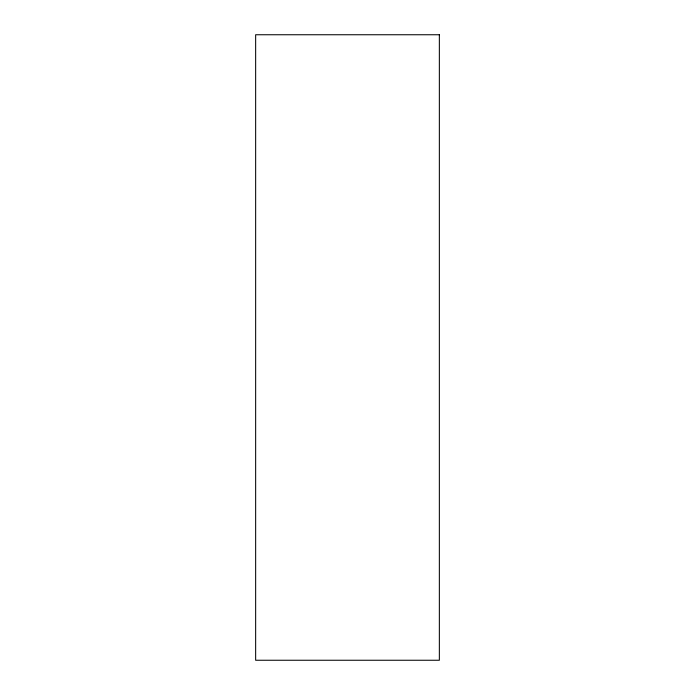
<?xml version="1.0" encoding="UTF-8"?>
<svg xmlns="http://www.w3.org/2000/svg" width="695" height="695" viewBox="0 0 695 695"><rect width="100%" height="100%" fill="white"/><g stroke="black" fill="none" stroke-linecap="round" stroke-linejoin="round"><path stroke-width="1.04" d="M439.353 34.75L255.647 34.75L255.647 660.25L439.353 660.25L439.353 34.75"/></g></svg>
